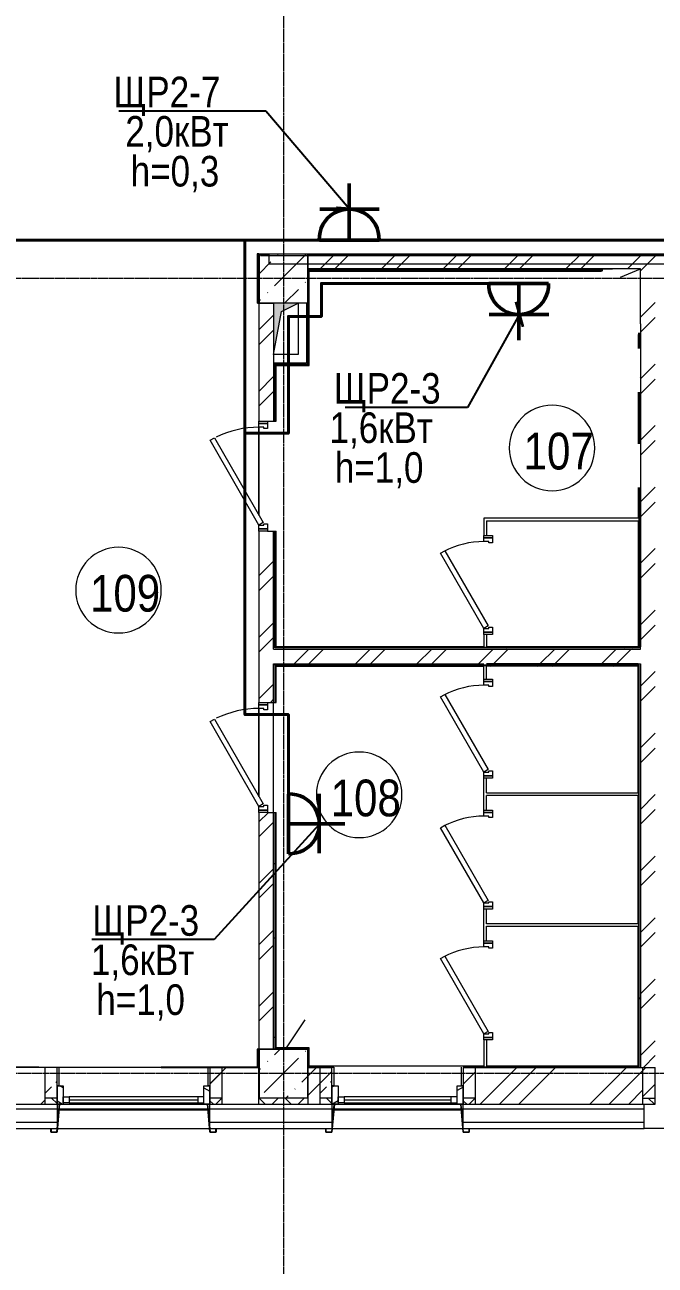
# Model space of a CAD drawing. Header units: metres. Extents: x -187 to 138813, y -64870 to 49448.
# Drawn here: x 45948 to 51103, y -58352 to -48211 of the extents above; entities that cross this region are included whole.
import ezdxf

# ---------------------------------------------------------------- set-up
doc = ezdxf.new("R2010")
doc.units = ezdxf.units.M
doc.linetypes.add('ADSK_Линия сетки', pattern=[21, 12, -3, 3, -3])
for name, color, linetype, lineweight in [('A-AREA-IDEN', 7, 'Continuous', 9), ('A-DETL-GENF', 7, 'Continuous', 5), ('A-DETL-MBND', 7, 'Continuous', 5), ('A-DETL-THIN', 7, 'Continuous', 5), ('A-DOOR', 7, 'Continuous', 5), ('A-DOOR-FRAM', 7, 'Continuous', 13), ('A-FLOR', 7, 'Continuous', 5), ('A-GLAZ', 7, 'Continuous', 5), ('A-GLAZ-CWMG', 7, 'Continuous', 5), ('A-WALL', 7, 'Continuous', 5), ('A-WALL-PATT', 7, 'Continuous', 18), ('I-WALL', 7, 'Continuous', 5), ('S-COLS', 7, 'Continuous', 5), ('S-GRID', 7, 'Continuous', 9), ('Освещение', 1, 'Continuous', 50), ('Эл-свет раб.', 5, 'Continuous', 50), ('ЭЛ.сети', 5, 'Continuous', 100), ('ЭОМ', 7, 'Continuous', 40)]:
    doc.layers.add(name, color=color, linetype=linetype, lineweight=lineweight)
doc.styles.add('GOST Common_I_1', font='ARIALN.TTF', dxfattribs={"height": 300})
doc.styles.add('STYLE1', font='ARIALN.TTF', dxfattribs={"height": 250})
doc.styles.add('ГОСТ 2.304', font='ARIALN.TTF', dxfattribs={"width": 0.85})
doc.dimstyles.new('СПДС', dxfattribs={"dimscale": 100, "dimtxt": 2.5, "dimasz": 2.5, "dimexe": 1.25, "dimexo": 0.625, "dimtad": 1, "dimdec": 0, "dimrnd": 0.001, "dimtxsty": 'ГОСТ 2.304', "dimblk": 'OBLIQUE', "dimcen": 2.5, "dimdle": 2, "dimadec": 0, "dimazin": 2, "dimtfac": 0.75, "dimtdec": 0, "dimtmove": 1, "dimatfit": 3, "dimfxl": 1, "dimtolj": 1, "dimarcsym": 1})
pattern_1 = [(45, (0, 0), (84.19025, 308.69666), [396.875, -79.375, 3.353, -76.022])]
pattern_2 = [(45, (0, 0), (-251.4472, 251.4472), []), (45, (0, 381), (-251.4472, 251.4472), [])]
pattern_3 = [(45, (0, 0), (-449.013, 449.013), []), (45, (158.75, 0), (0, 898.0256), []), (45, (-158.75, 0), (0, 898.0256), [])]
pattern_4 = [(0, (0, 0), (812.8, 203.2), [33.528, -576.072, 33.528, -576.072, -3251.2]), (0, (0, 0), (812.8, 203.2), [-1219.2, 33.528, -1185.672, 33.528, -576.072, -1422.4]), (0, (0, 0), (812.8, 203.2), [-3048, 33.528, -372.872, 33.528, -982.472]), (120, (304.8, 101.6), (-582.37636, 602.30545), [33.528, -576.072, 33.528, -576.072, -3251.2]), (120, (304.8, 101.6), (-582.37636, 602.30545), [-1219.2, 33.528, -1185.672, 33.528, -576.072, -1422.4]), (120, (304.8, 101.6), (-582.37636, 602.30545), [-3048, 33.528, -372.872, 33.528, -982.472]), (240, (406.4, 508), (-230.42364, -805.50545), [33.528, -576.072, 33.528, -576.072, -3251.2]), (240, (406.4, 508), (-230.42364, -805.50545), [-1219.2, 33.528, -1185.672, 33.528, -576.072, -1422.4]), (240, (406.4, 508), (-230.42364, -805.50545), [-3048, 33.528, -372.872, 33.528, -982.472])]
pattern_5 = [(50, (0, 0), (728.7365, -63.756), [76.2, -838.2]), (355, (0, 0), (-140.9716, 764.2276), [60.96, -670.56]), (100.451, (60.7, -5.3), (587.77, 700.467), [64.76, -712.36]), (46.184, (0, 203.2), (1084.316, -168.171), [114.3, -1257.3]), (96.636, (90.4, 189.2), (949.61, 989.71), [97.14, -1068.54]), (351.184, (0, 203.2), (949.62, 989.701), [91.44, -1005.84]), (21, (101.6, 152.4), (606.458, -409.0606), [76.2, -838.2]), (326, (101.6, 152.4), (247.208, 736.753), [60.96, -670.56]), (71.451, (152.14, 118.3), (853.668, 327.6855), [64.76, -712.36]), (37.5, (0, 0), (12.3547, 338.2201), [33.528, -628.904, 33.528, -647.192, -673.1]), (37.5, (0, 0), (12.3547, 338.2201), [-1343.152, 33.528, -639.572]), (7.5, (0, 0), (267.2789, 400.7221), [33.528, -354.584, 33.528, -613.664, -256.54]), (7.5, (0, 0), (267.2789, 400.7221), [-1035.304, 33.528, -223.012]), (327.5, (-226.57, 0), (542.3633, -22.9153), [33.528, -220.472, 33.528, -758.952, -1051.56]), (327.5, (-226.57, 0), (542.3633, -22.9153), [-1046.48, 33.528, -1018.032]), (317.5, (-328.17, 0), (592.517, 101.707), [33.528, -296.672, 33.528, -492.76, -746.76]), (317.5, (-328.17, 0), (592.517, 101.707), [-856.488, 33.528, -713.232])]
pattern_6 = [(45, (0, 0), (-106.06602, 106.06602), []), (135, (0, 0), (-106.06602, -106.06602), [])]
pattern_7 = [(45, (-1821.33, -15997.8), (38.89087, 251.0229), [300, -50, 10, -50])]
pattern_8 = [(45, (-1821.33, -15997.8), (-106.066, 106.066), []), (135, (-1821.33, -15997.8), (-106.066, -106.066), [])]

# ---------------------------------------------------------------- blocks, each defined once
blk = doc.blocks.new('КДП АПК - КР_rvt-1-1 этаж')
at = {"layer": 'S-COLS', "lineweight": 15}
h = blk.add_hatch(dxfattribs=at)
h.set_pattern_fill('FP_125', color=256, style=0, pattern_type=2)
h.set_pattern_definition(pattern_1)
h.paths.add_polyline_path([(47863, -49846), (48263, -49846), (48263, -49446), (47863, -49446), (47863, -49672)], flags=0)
h = blk.add_hatch(dxfattribs=at)
h.set_pattern_fill('FP_125', color=256, style=0, pattern_type=2)
h.set_pattern_definition(pattern_1)
h.paths.add_polyline_path([(48263, -56346), (48263, -55946), (47863, -55946), (47863, -56346), (48217, -56346)], flags=0)
for p, q in [((48263, -49446), (47863, -49446)), ((47863, -49446), (47863, -49846)), ((48263, -49846), (48263, -49446)), ((47863, -49846), (48263, -49846)), ((48263, -55946), (47863, -55946)), ((47863, -55946), (47863, -56346)), ((48263, -56346), (48263, -55946)), ((47863, -56346), (48263, -56346))]:
    blk.add_line(p, q, dxfattribs=at)
blk = doc.blocks.new('AC_Дверь_Однопольная_ДеревяннаяВнутренняя_ГОСТ6629-88 - ДГ 21-8Л-1372366-1 этаж')
at = {"layer": 'A-DOOR', "lineweight": 13}
for p, q in [((-355, 10), (260, 365)), ((280, 330), (-335, -25)), ((260, 365), (280, 330)), ((-335, -25), (-355, 10))]:
    blk.add_line(p, q, dxfattribs=at)
at = {"layer": 'A-DOOR', "lineweight": 18}
for p, q in [((-405, 10), (-385, 10)), ((-405, -60), (-405, 10)), ((-385, 10), (-385, -60)), ((385, 10), (405, 10)), ((385, -60), (385, 10)), ((405, 10), (405, -60)), ((-385, -60), (-405, -60)), ((405, -60), (385, -60))]:
    blk.add_line(p, q, dxfattribs=at)
at = {"layer": 'A-DOOR'}
blk.add_arc((-355, 10), 710, 0, 27.5284, dxfattribs=at)
at = {"layer": 'A-DOOR-FRAM'}
for p, q in [((-385, 10), (-355, 10)), ((-385, -60), (-385, 10)), ((-355, 10), (-355, -30)), ((355, 10), (385, 10)), ((355, -30), (355, 10)), ((385, 10), (385, -60)), ((-345, -60), (-385, -60)), ((-355, -30), (-345, -30)), ((-345, -30), (-345, -60)), ((345, -30), (355, -30)), ((345, -60), (345, -30)), ((385, -60), (345, -60))]:
    blk.add_line(p, q, dxfattribs=at)
blk = doc.blocks.new('AC_Дверь_Однопольная_ДеревяннаяВнутренняя_ГОСТ6629-88 - ДГ 21-9-1468245-1 этаж')
at = {"layer": 'A-DOOR', "lineweight": 13}
for p, q in [((-400, 60), (293, 460)), ((313, 425), (-380, 25)), ((293, 460), (313, 425)), ((-380, 25), (-400, 60))]:
    blk.add_line(p, q, dxfattribs=at)
at = {"layer": 'A-DOOR', "lineweight": 18}
for p, q in [((-450, 60), (-430, 60)), ((-450, -10), (-450, 60)), ((-430, 60), (-430, -10)), ((430, 60), (450, 60)), ((430, -10), (430, 60)), ((450, 60), (450, -10)), ((-430, -10), (-450, -10)), ((450, -10), (430, -10))]:
    blk.add_line(p, q, dxfattribs=at)
at = {"layer": 'A-DOOR'}
blk.add_arc((-400, 60), 800, 0, 25.9051, dxfattribs=at)
at = {"layer": 'A-DOOR-FRAM'}
for p, q in [((-430, 60), (-400, 60)), ((-430, -10), (-430, 60)), ((-400, 60), (-400, 20)), ((-400, 20), (-390, 20)), ((-390, 20), (-390, -10)), ((390, 20), (400, 20)), ((390, -10), (390, 20)), ((400, 60), (430, 60)), ((400, 20), (400, 60)), ((430, 60), (430, -10)), ((-390, -10), (-430, -10)), ((430, -10), (390, -10))]:
    blk.add_line(p, q, dxfattribs=at)
blk = doc.blocks.new('M_Тент витража777 - M_Тент витража одинарное справо-2657983-1 этаж')
at = {"layer": 'A-GLAZ', "lineweight": 13}
for p, q in [((-525, 20), (-575, 20)), ((-575, 20), (-575, -30)), ((-575, -30), (-575, 20)), ((-525, -30), (-525, 20)), ((525, -30), (525, 20)), ((525, 20), (575, 20)), ((575, 20), (575, -30)), ((575, 20), (575, -30)), ((-575, -30), (-525, -30)), ((-525, -4.6), (525, -4.6)), ((575, -30), (525, -30))]:
    blk.add_line(p, q, dxfattribs=at)
at = {"layer": 'A-GLAZ'}
for p, q in [((-525, 20), (525, 20)), ((525, -30), (-525, -30))]:
    blk.add_line(p, q, dxfattribs=at)
blk = doc.blocks.new('Прямоугольный импост - 50 x 150мм-V77-1 этаж')
at = {"layer": 'A-GLAZ-CWMG'}
h = blk.add_hatch(dxfattribs=at)
h.set_pattern_fill('FP_138', color=256, style=0, pattern_type=2)
h.set_pattern_definition([(330, (-49282.65, -40565.64), (60, 103.92305), [])])
h.paths.add_polyline_path([(-50, 120), (0, 120), (0, -30), (-50, -30)], flags=0)
at = {"layer": 'A-GLAZ-CWMG', "lineweight": 18}
for p, q in [((-50, -30), (-50, 120)), ((-50, 120), (0, 120)), ((0, 120), (0, -30)), ((0, -30), (-50, -30))]:
    blk.add_line(p, q, dxfattribs=at)
blk = doc.blocks.new('Прямоугольный импост - 50 x 150мм-V78-1 этаж')
at = {"layer": 'A-GLAZ-CWMG'}
h = blk.add_hatch(dxfattribs=at)
h.set_pattern_fill('FP_139', color=256, style=0, pattern_type=2)
h.set_pattern_definition([(210, (48032.65, -40565.64), (60, -103.92305), [])])
h.paths.add_polyline_path([(0, 120), (-50, 120), (-50, -30), (0, -30)], flags=0)
at = {"layer": 'A-GLAZ-CWMG', "lineweight": 18}
for p, q in [((0, 120), (-50, 120)), ((-50, 120), (-50, -30)), ((0, -30), (0, 120)), ((-50, -30), (0, -30))]:
    blk.add_line(p, q, dxfattribs=at)
blk = doc.blocks.new('Розетка штепсельная с заземляющим контактом скрытой установки IP20')
at = {"layer": 'Эл-свет раб.', "ltscale": 0.3}
for p, q in [((191575, -246568), (191575, -246106)), ((191816, -246316), (191329, -246316)), ((191819, -246568), (191331, -246568))]:
    blk.add_line(p, q, dxfattribs=at)
at = {"layer": 'Эл-свет раб.', "ltscale": 0.3, "extrusion": (0, 0, -1)}
blk.add_ellipse((191575, -246560), major_axis=(-173, 173), ratio=1, start_param=5.464002, end_param=8.673165, dxfattribs=at)
blk = doc.blocks.new('_Oblique')
at = {"color": 0, "linetype": 'ByBlock', "lineweight": -2}
blk.add_line((-0.5, -0.5), (0.5, 0.5), dxfattribs=at)
blk = doc.blocks.new('ПСС_Марка_помещения - Имя_2_5мм-224473-1 этаж')
at = {"layer": 'A-AREA-IDEN'}
for start, end in [(360, 180), (180, 360)]:
    blk.add_arc((-0.07, 0.04), 3.5, start, end, dxfattribs=at)

msp = doc.modelspace()

# ---------------------------------------------------------------- hatches: boundary and pattern name
at = {"layer": 'A-DETL-GENF'}
msp.add_hatch(color=256, dxfattribs=at).paths.add_polyline_path([(47982.6532, -50905.6443), (48048.0143, -50554.0425), (48182.6532, -50485.6443), (47982.6532, -50485.6443)], flags=0)
at = {"layer": 'A-GLAZ-CWMG'}
h = msp.add_hatch(dxfattribs=at)
h.set_pattern_fill('FP_139', color=256, style=0, pattern_type=2)
h.set_pattern_definition([(210, (50280.44, -38940.04), (60, -103.92305), [])])
h.paths.add_polyline_path([(48459.1107, -56885.621), (48509.1107, -56885.621), (48509.1107, -57035.621), (48459.1107, -57035.621)], flags=0)
at = {"layer": 'A-GLAZ-CWMG', "extrusion": (0, 0, -1)}
h = msp.add_hatch(dxfattribs=at)
h.set_pattern_fill('FP_138', color=256, style=0, pattern_type=2)
h.set_pattern_definition([(330, (-51353.99, -38940.04), (60, 103.92305), [])])
h.paths.add_polyline_path([(-49482.6532, -56885.621), (-49532.6532, -56885.621), (-49532.6532, -57035.621), (-49482.6532, -57035.621)], flags=0)
at = {"layer": 'A-WALL-PATT', "lineweight": 5}
h = msp.add_hatch(dxfattribs=at)
h.set_pattern_fill('FP_81', color=256, style=0, pattern_type=2)
h.set_pattern_definition([(0, (-4e-05, -600), (812.8, 203.2), [33.528, -576.072, 33.528, -576.072, -3251.2]), (0, (-4e-05, -600), (812.8, 203.2), [-1219.2, 33.528, -1185.672, 33.528, -576.072, -1422.4]), (0, (-4e-05, -600), (812.8, 203.2), [-3048, 33.528, -372.872, 33.528, -982.472]), (120, (304.8, -498.4), (-582.37636, 602.30545), [33.528, -576.072, 33.528, -576.072, -3251.2]), (120, (304.8, -498.4), (-582.37636, 602.30545), [-1219.2, 33.528, -1185.672, 33.528, -576.072, -1422.4]), (120, (304.8, -498.4), (-582.37636, 602.30545), [-3048, 33.528, -372.872, 33.528, -982.472]), (240, (406.4, -92), (-230.42364, -805.50545), [33.528, -576.072, 33.528, -576.072, -3251.2]), (240, (406.4, -92), (-230.42364, -805.50545), [-1219.2, 33.528, -1185.672, 33.528, -576.072, -1422.4]), (240, (406.4, -92), (-230.42364, -805.50545), [-3048, 33.528, -372.872, 33.528, -982.472])])
h.paths.add_polyline_path([(47942.6532, -50098.1443), (51752.6532, -50098.1443), (51752.6532, -50085.6443), (47875.1532, -50085.6443), (47875.1532, -50098.1443)], flags=0)
h.paths.add_polyline_path([(54182.6531, -50098.1443), (54250.1531, -50098.1443), (54250.1531, -50085.6443), (52652.6532, -50085.6443), (52652.6532, -50098.1443), (54034.2902, -50098.1443)], flags=0)
h = msp.add_hatch(dxfattribs=at)
h.set_pattern_fill('FP_1', color=256, style=0, pattern_type=2)
h.set_pattern_definition(pattern_2)
h.paths.add_polyline_path([(52976.5336, -50205.6443), (53862.6532, -50205.6443), (53862.6532, -50085.6443), (53210.7702, -50085.6446), (53210.7702, -50205.6446)])
h.paths.add_polyline_path([(48262.6532, -50205.6443), (52298.2701, -50205.6446), (52298.2701, -50085.6446), (48262.6532, -50085.6443)])
h = msp.add_hatch(dxfattribs=at)
h.set_pattern_fill('FP_81', color=256, style=0, pattern_type=2)
h.set_pattern_definition(pattern_4)
h.paths.add_polyline_path([(48262.6532, -50215.6443), (50672.6532, -50215.6443), (50672.6532, -50205.6443), (48262.6532, -50205.6443)], flags=0)
h = msp.add_hatch(dxfattribs=at)
h.set_pattern_fill('FP_82', color=256, style=0, pattern_type=2)
h.set_pattern_definition(pattern_5)
h.paths.add_polyline_path([(50667.6532, -50220.6443), (50672.6532, -50220.6443), (50672.6532, -50215.6443), (48262.6532, -50215.6443), (48262.6532, -50220.6443), (49803.2636, -50220.6443)], flags=0)
h = msp.add_hatch(dxfattribs=at)
h.set_pattern_fill('FP_1', color=256, style=0, pattern_type=2)
h.set_pattern_definition(pattern_2)
h.paths.add_polyline_path([(50667.6532, -50225.6443), (50667.6532, -50220.6443), (48267.6532, -50220.6443), (48267.6532, -50225.6443), (50662.6532, -50225.6443)], flags=0)
h = msp.add_hatch(dxfattribs=at)
h.set_pattern_fill('FP_1', color=256, style=0, pattern_type=2)
h.set_pattern_definition(pattern_2)
h.paths.add_polyline_path([(48272.6532, -50990.6443), (48272.6532, -50225.6443), (48267.6532, -50225.6443), (48267.6532, -50990.6443)], flags=0)
h = msp.add_hatch(dxfattribs=at)
h.set_pattern_fill('FP_1', color=256, style=0, pattern_type=2)
h.set_pattern_definition(pattern_2)
h.paths.add_polyline_path([(50982.6532, -56735.6443), (51102.6532, -56735.6443), (51102.6532, -50205.6443), (50982.6532, -50205.6443), (50982.6532, -56063.8585)], flags=0)
h = msp.add_hatch(dxfattribs=at)
h.set_pattern_fill('FP_1', color=256, style=0, pattern_type=2)
h.set_pattern_definition(pattern_2)
h.paths.add_polyline_path([(47982.6532, -56585.6443), (47982.6532, -54650.6443), (47862.6532, -54650.6443), (47862.6532, -56585.6443)], flags=0)
h.paths.add_polyline_path([(47982.6532, -53750.6443), (47982.6532, -52350.6443), (47862.6532, -52350.6443), (47862.6532, -53750.6443), (47932.6532, -53750.6443)], flags=0)
h.paths.add_polyline_path([(47862.6532, -51450.6443), (47982.6532, -51450.6443), (47982.6532, -50485.6443), (47862.6532, -50485.6443), (47862.6532, -51092.686)], flags=0)
h = msp.add_hatch(dxfattribs=at)
h.set_pattern_fill('FP_1', color=256, style=0, pattern_type=2)
h.set_pattern_definition(pattern_2)
h.paths.add_polyline_path([(50967.6532, -53295.6443), (50967.6532, -52265.6443), (50962.6532, -52265.6443), (50962.6532, -53295.6443)], flags=0)
h.paths.add_polyline_path([(50967.6532, -52245.6443), (50966.8134, -51993.7015), (50962.6532, -51993.7015), (50962.6532, -52245.6443)], flags=0)
h.paths.add_polyline_path([(50967.6532, -51637.5871), (50967.6532, -51213.7015), (50962.6532, -51213.7015), (50962.6532, -51637.5871), (50965.6263, -51637.5871)], flags=0)
h.paths.add_polyline_path([(50963.0263, -50857.5871), (50967.6532, -50857.5871), (50967.6532, -50740.6443), (50962.6532, -50740.6443), (50962.6532, -50857.5871)], flags=0)
h = msp.add_hatch(dxfattribs=at)
h.set_pattern_fill('FP_82', color=256, style=0, pattern_type=2)
h.set_pattern_definition(pattern_5)
h.paths.add_polyline_path([(50972.6532, -53300.6443), (50972.6532, -51993.7015), (50967.6532, -51993.7015), (50967.6532, -53300.6443)], flags=0)
h.paths.add_polyline_path([(50969.6666, -51637.5871), (50972.6532, -51637.5871), (50972.6532, -51213.7015), (50967.6532, -51213.7015), (50967.6532, -51637.5871)], flags=0)
h.paths.add_polyline_path([(50972.6532, -50857.5871), (50972.6532, -50735.6443), (50967.6532, -50735.6443), (50967.6532, -50857.5871), (50972.2494, -50857.5871)], flags=0)
h = msp.add_hatch(dxfattribs=at)
h.set_pattern_fill('FP_81', color=256, style=0, pattern_type=2)
h.set_pattern_definition(pattern_4)
h.paths.add_polyline_path([(50982.6532, -53305.6443), (50982.6532, -50735.6443), (50972.6532, -50735.6443), (50973.1295, -50857.5871), (50981.0657, -50857.5871), (50981.0657, -51213.7015), (50972.6532, -51213.7015), (50972.6532, -51637.5871), (50981.0657, -51637.5871), (50981.0657, -51993.7015), (50972.6532, -51993.7015), (50972.6532, -53305.6443)], flags=0)
h = msp.add_hatch(dxfattribs=at)
h.set_pattern_fill('FP_81', color=256, style=0, pattern_type=2)
h.set_pattern_definition(pattern_4)
h.paths.add_polyline_path([(47992.6532, -53315.6443), (47992.6532, -52350.6443), (47982.6532, -52350.6443), (47982.6532, -53315.6443)], flags=0)
h.paths.add_polyline_path([(47982.6532, -51450.6443), (47992.6532, -51450.6443), (47992.6532, -50985.6443), (47982.6532, -50985.6443), (47982.6532, -51092.686)], flags=0)
h = msp.add_hatch(dxfattribs=at)
h.set_pattern_fill('FP_1', color=256, style=0, pattern_type=2)
h.set_pattern_definition(pattern_2)
h.paths.add_polyline_path([(48002.6532, -53300.6443), (48002.6532, -52350.6443), (47997.6532, -52350.6443), (47997.6532, -53300.6443)], flags=0)
h.paths.add_polyline_path([(48002.6532, -51450.6443), (48002.6532, -50990.6443), (47997.6532, -50990.6443), (47997.6532, -51450.6443)], flags=0)
h = msp.add_hatch(dxfattribs=at)
h.set_pattern_fill('FP_1', color=256, style=0, pattern_type=2)
h.set_pattern_definition(pattern_2)
h.paths.add_polyline_path([(48272.6532, -50995.6443), (48272.6532, -50990.6443), (48002.6532, -50990.6443), (48002.6532, -50995.6443), (48216.6286, -50995.6443)], flags=0)
h = msp.add_hatch(dxfattribs=at)
h.set_pattern_fill('FP_1', color=256, style=0, pattern_type=2)
h.set_pattern_definition(pattern_2)
h.paths.add_polyline_path([(49722.6532, -53435.6443), (50982.6532, -53435.6443), (50982.6532, -53315.6443), (47982.6532, -53315.6443), (47982.6532, -53435.6443), (49702.6532, -53435.6443)], flags=0)
h = msp.add_hatch(dxfattribs=at)
h.set_pattern_fill('FP_81', color=256, style=0, pattern_type=2)
h.set_pattern_definition(pattern_4)
h.paths.add_polyline_path([(49803.2636, -53315.6443), (50982.6532, -53315.6443), (50982.6532, -53305.6443), (47992.6532, -53305.6443), (47992.6532, -53315.6443), (48745.5069, -53315.6443)], flags=0)
h = msp.add_hatch(dxfattribs=at)
h.set_pattern_fill('FP_82', color=256, style=0, pattern_type=2)
h.set_pattern_definition(pattern_5)
h.paths.add_polyline_path([(50972.6532, -53305.6443), (50972.6532, -53300.6443), (47997.6532, -53300.6443), (47997.6532, -53305.6443), (50861.0203, -53305.6443)], flags=0)
h = msp.add_hatch(dxfattribs=at)
h.set_pattern_fill('FP_1', color=256, style=0, pattern_type=2)
h.set_pattern_definition(pattern_2)
h.paths.add_polyline_path([(50967.6532, -53300.6443), (50967.6532, -53295.6443), (49722.6532, -53295.6443), (49722.6532, -53300.6443), (50861.0203, -53300.6443)], flags=0)
h.paths.add_polyline_path([(48745.5069, -53300.6443), (49702.6532, -53300.6443), (49702.6532, -53295.6443), (48002.6532, -53295.6443), (48002.6532, -53300.6443), (48216.6286, -53300.6443)], flags=0)
h = msp.add_hatch(dxfattribs=at)
h.set_pattern_fill('FP_81', color=256, style=0, pattern_type=2)
h.set_pattern_definition(pattern_4)
h.paths.add_polyline_path([(50962.6532, -53445.6443), (50972.6532, -53445.6443), (50972.6532, -53435.6443), (47982.6532, -53435.6443), (47982.6532, -53445.6443), (50861.0203, -53445.6443)], flags=0)
h = msp.add_hatch(dxfattribs=at)
h.set_pattern_fill('FP_81', color=256, style=0, pattern_type=2)
h.set_pattern_definition(pattern_4)
h.paths.add_polyline_path([(50982.6532, -56735.6443), (50982.6532, -53435.6443), (50972.6532, -53435.6443), (50972.6532, -56735.6443)], flags=0)
h = msp.add_hatch(dxfattribs=at)
h.set_pattern_fill('FP_81', color=256, style=0, pattern_type=2)
h.set_pattern_definition(pattern_4)
h.paths.add_polyline_path([(47992.6532, -56585.6443), (47992.6532, -54650.6443), (47982.6532, -54650.6443), (47982.6532, -56585.6443)], flags=0)
h.paths.add_polyline_path([(47992.6532, -53750.6443), (47992.6532, -53445.6443), (47982.6532, -53445.6443), (47982.6532, -53750.6443)], flags=0)
h = msp.add_hatch(dxfattribs=at)
h.set_pattern_fill('FP_82', color=256, style=0, pattern_type=2)
h.set_pattern_definition(pattern_5)
h.paths.add_polyline_path([(49702.6532, -53450.6443), (50967.6532, -53450.6443), (50967.6532, -53445.6443), (47992.6532, -53445.6443), (47992.6532, -53450.6443), (48745.5069, -53450.6443)], flags=0)
h = msp.add_hatch(dxfattribs=at)
h.set_pattern_fill('FP_82', color=256, style=0, pattern_type=2)
h.set_pattern_definition(pattern_5)
h.paths.add_polyline_path([(47997.6532, -56585.6443), (47997.6532, -54650.6443), (47992.6532, -54650.6443), (47992.6532, -56585.6443)], flags=0)
h.paths.add_polyline_path([(47992.6532, -53750.6443), (47997.6532, -53750.6443), (47997.6532, -53450.6443), (47992.6532, -53450.6443), (47992.6532, -53578.2722)], flags=0)
h = msp.add_hatch(dxfattribs=at)
h.set_pattern_fill('FP_1', color=256, style=0, pattern_type=2)
h.set_pattern_definition(pattern_2)
h.paths.add_polyline_path([(47997.6532, -53455.6443), (49702.6532, -53455.6443), (49702.6532, -53450.6443), (47997.6532, -53450.6443)], flags=0)
h.paths.add_polyline_path([(50861.0203, -53455.6443), (50962.6532, -53455.6443), (50962.6532, -53450.6443), (49722.6532, -53450.6443), (49722.6532, -53455.6443), (50332.1419, -53455.6443)], flags=0)
h = msp.add_hatch(dxfattribs=at)
h.set_pattern_fill('FP_1', color=256, style=0, pattern_type=2)
h.set_pattern_definition(pattern_2)
h.paths.add_polyline_path([(48002.6532, -56580.6443), (48002.6532, -54650.6443), (47997.6532, -54650.6443), (47997.6532, -56580.6443)], flags=0)
h.paths.add_polyline_path([(48002.6532, -53750.6443), (48002.6532, -53455.6443), (47997.6532, -53455.6443), (47997.6532, -53750.6443)], flags=0)
h = msp.add_hatch(dxfattribs=at)
h.set_pattern_fill('FP_1', color=256, style=0, pattern_type=2)
h.set_pattern_definition(pattern_2)
h.paths.add_polyline_path([(50967.6532, -56730.6443), (50967.6532, -55580.6443), (50962.6532, -55580.6443), (50962.6532, -56730.6443)], flags=0)
h.paths.add_polyline_path([(50962.6532, -55560.6443), (50967.6532, -55560.6443), (50967.6532, -54510.6443), (50962.6532, -54510.6443), (50962.6532, -54643.5235)], flags=0)
h.paths.add_polyline_path([(50967.6532, -54490.6443), (50967.6532, -53450.6443), (50962.6532, -53450.6443), (50962.6532, -54490.6443)], flags=0)
h = msp.add_hatch(dxfattribs=at)
h.set_pattern_fill('FP_82', color=256, style=0, pattern_type=2)
h.set_pattern_definition(pattern_5)
h.paths.add_polyline_path([(50967.6532, -56735.6443), (50972.6532, -56735.6443), (50972.6532, -53445.6443), (50967.6532, -53445.6443), (50967.6532, -56730.6443)], flags=0)
h = msp.add_hatch(dxfattribs=at)
h.set_pattern_fill('FP_81', color=256, style=0, pattern_type=2)
h.set_pattern_definition(pattern_4)
h.paths.add_polyline_path([(47862.6532, -56735.6443), (47862.6532, -56585.6443), (47847.6532, -56585.6443), (47847.6532, -56735.6443)], flags=0)
h = msp.add_hatch(dxfattribs=at)
h.set_pattern_fill('FP_82', color=256, style=0, pattern_type=2)
h.set_pattern_definition(pattern_5)
h.paths.add_polyline_path([(48002.6532, -56585.6443), (48267.6532, -56585.6443), (48267.6532, -56580.6443), (47997.6532, -56580.6443), (47997.6532, -56585.6443)], flags=0)
h = msp.add_hatch(dxfattribs=at)
h.set_pattern_fill('FP_1', color=256, style=0, pattern_type=2)
h.set_pattern_definition(pattern_2)
h.paths.add_polyline_path([(48272.6532, -56580.6443), (48272.6532, -56575.6443), (48002.6532, -56575.6443), (48002.6532, -56580.6443), (48267.6532, -56580.6443)], flags=0)
h = msp.add_hatch(dxfattribs=at)
h.set_pattern_fill('FP_2', color=256, style=0, pattern_type=2)
h.set_pattern_definition(pattern_3)
h.paths.add_polyline_path([(45572.237, -57035.6443), (47461.3194, -57035.6443), (47461.3194, -56735.6443), (44561.4435, -56735.6443), (44561.4435, -57035.6443), (44514.4803, -57035.6443)])
h.paths.add_polyline_path([(47687.7503, -57035.6443), (47862.6532, -57035.6443), (47862.6532, -56735.6443), (46111.3193, -56735.6443), (46111.3194, -57035.6443)])
h = msp.add_hatch(dxfattribs=at)
h.set_pattern_fill('FP_127', color=256, style=0, pattern_type=2)
h.set_pattern_definition(pattern_7)
h.paths.add_polyline_path([(46176.3194, -56735.6677), (46211.3194, -56735.6677), (46211.3194, -56985.6677), (46111.3194, -56985.6677), (46111.3194, -56735.6677), (46173.3194, -56735.6677)], flags=0)
h = msp.add_hatch(dxfattribs=at)
h.set_pattern_fill('FP_127', color=256, style=0, pattern_type=2)
h.set_pattern_definition(pattern_7)
h.paths.add_polyline_path([(47561.3194, -56735.6677), (47561.3194, -56985.6677), (47461.3194, -56985.6677), (47461.3194, -56735.6677)], flags=0)
h = msp.add_hatch(dxfattribs=at)
h.set_pattern_fill('FP_82', color=256, style=0, pattern_type=2)
h.set_pattern_definition(pattern_5)
h.paths.add_polyline_path([(50967.6532, -56735.6443), (50967.6532, -56730.6443), (48262.6532, -56730.6443), (48262.6532, -56735.6443), (50962.6532, -56735.6443)], flags=0)
h = msp.add_hatch(dxfattribs=at)
h.set_pattern_fill('FP_2', color=256, style=0, pattern_type=2)
h.set_pattern_definition(pattern_3)
h.paths.add_polyline_path([(48459.1107, -57035.6443), (48459.1107, -56735.6443), (48262.6532, -56735.6443), (48262.6532, -57035.6443)])
h.paths.add_polyline_path([(49533.57, -56735.6443), (49533.57, -57035.6443), (50861.0203, -57035.6443), (51002.6532, -57035.6443), (51002.6532, -56735.6443)])
h = msp.add_hatch(dxfattribs=at)
h.set_pattern_fill('FP_1', color=256, style=0, pattern_type=2)
h.set_pattern_definition(pattern_2)
h.paths.add_polyline_path([(49722.6532, -56730.6443), (50962.6532, -56730.6443), (50962.6532, -56725.6443), (49722.6532, -56725.6443)], flags=0)
h.paths.add_polyline_path([(49533.57, -56725.6443), (49533.57, -56730.6443), (49702.6532, -56730.6443), (49702.6532, -56725.6443)])
h.paths.add_polyline_path([(48459.1107, -56730.6443), (48459.1107, -56725.6443), (48267.6532, -56725.6443), (48267.6532, -56730.6443)])
h = msp.add_hatch(dxfattribs=at)
h.set_pattern_fill('FP_127', color=256, style=0, pattern_type=2)
h.set_pattern_definition([(45, (0, 0), (38.89087, 251.0229), [300, -50, 10, -50])])
h.paths.add_polyline_path([(51102.6532, -56985.6443), (51102.6532, -56735.6443), (51002.6532, -56735.6443), (51002.6532, -56985.6443)], flags=0)
at = {"layer": 'A-WALL-PATT', "lineweight": 5, "true_color": 0x787878}
h = msp.add_hatch(dxfattribs=at)
h.set_pattern_fill('FP_114', color=8, style=0, pattern_type=2)
h.set_pattern_definition(pattern_8)
h.paths.add_polyline_path([(46111.3194, -56985.6677), (46211.3194, -56985.6677), (46211.3194, -57035.6677), (46111.3194, -57035.6677)], flags=0)
h = msp.add_hatch(dxfattribs=at)
h.set_pattern_fill('FP_114', color=8, style=0, pattern_type=2)
h.set_pattern_definition(pattern_8)
h.paths.add_polyline_path([(47561.3194, -56985.6677), (47561.3194, -57035.6677), (47461.3194, -57035.6677), (47461.3194, -56985.6677)], flags=0)
h = msp.add_hatch(dxfattribs=at)
h.set_pattern_fill('FP_114', color=8, style=0, pattern_type=2)
h.set_pattern_definition(pattern_6)
h.paths.add_polyline_path([(47862.6532, -57035.6443), (48262.6532, -57035.6443), (48262.6532, -56985.6443), (47862.6532, -56985.6443)], flags=0)
h = msp.add_hatch(dxfattribs=at)
h.set_pattern_fill('FP_114', color=8, style=0, pattern_type=2)
h.set_pattern_definition(pattern_6)
h.paths.add_polyline_path([(51102.6532, -57035.6443), (51102.6532, -56985.6443), (51002.6532, -56985.6443), (51002.6532, -57035.6443)], flags=0)
at = {"layer": 'A-WALL-PATT', "lineweight": 5}
h = msp.add_hatch(dxfattribs=at)
h.set_pattern_fill('FP_127', color=256, style=0, pattern_type=2)
h.set_pattern_definition(pattern_7)
h.paths.add_polyline_path([(46231.3194, -57035.6677), (46211.3194, -57265.6677), (46161.3194, -57265.6677), (46162.3194, -57264.6677), (46210.4025, -57264.6677), (46230.3156, -57035.6677)], flags=0)
h = msp.add_hatch(dxfattribs=at)
h.set_pattern_fill('FP_127', color=256, style=0, pattern_type=2)
h.set_pattern_definition(pattern_7)
h.paths.add_polyline_path([(47441.3194, -57035.6677), (47442.3231, -57035.6677), (47462.2362, -57264.6677), (47510.3194, -57264.6677), (47511.3194, -57265.6677), (47461.3194, -57265.6677), (47449.6212, -57131.1385)], flags=0)

# ---------------------------------------------------------------- linework, layer by layer
at = {"layer": 'A-DETL-MBND'}
for p, q in [((46062.6532, -56732.6443), (47062.6532, -56732.6443)), ((51012.6532, -57075.6443), (34982.4736, -57075.6443)), ((46211.3194, -57075.6677), (46226.8373, -57075.6677)), ((46225.9678, -57085.6677), (46211.3194, -57085.6677)), ((47445.8864, -57085.6677), (46226.7524, -57085.6677)), ((46227.6658, -57075.6677), (47444.973, -57075.6677)), ((47445.8014, -57075.6677), (47461.3194, -57075.6677)), ((47461.3194, -57085.6677), (47446.671, -57085.6677)), ((48459.1107, -57075.6443), (48474.6287, -57075.6443)), ((48473.7591, -57085.6443), (48459.1107, -57085.6443)), ((49517.2202, -57085.6443), (48474.5437, -57085.6443)), ((48475.4571, -57075.6443), (49516.3068, -57075.6443)), ((49517.1352, -57075.6443), (49532.6532, -57075.6443)), ((49532.6532, -57085.6443), (49518.0048, -57085.6443)), ((43214.0522, -57235.6677), (51012.6532, -57235.6443)), ((46211.3194, -57235.6677), (46213.0514, -57235.6677)), ((47459.5873, -57235.6677), (47461.3194, -57235.6677)), ((48459.1107, -57235.6443), (48460.8428, -57235.6443)), ((49530.9212, -57235.6443), (49532.6532, -57235.6443))]:
    msp.add_line(p, q, dxfattribs=at)
at = {"layer": 'A-DETL-THIN'}
for p, q in [((50982.6532, -50205.6443), (50752.6532, -50205.6443)), ((50818.0143, -50274.0425), (50982.6532, -50205.6443)), ((47982.6532, -50485.6443), (47982.6532, -50905.6443)), ((48182.6532, -50485.6443), (47982.6532, -50485.6443)), ((48048.0143, -50554.0425), (48182.6532, -50485.6443)), ((47982.6532, -50905.6443), (48048.0143, -50554.0425)), ((46218.2779, -57185.6443), (44455.4887, -57185.6443)), ((48459.1107, -57185.6443), (47455.3646, -57185.6443)), ((51012.6532, -57185.6443), (49533.57, -57185.6443))]:
    msp.add_line(p, q, dxfattribs=at)
at = {"layer": 'A-FLOR', "lineweight": 18}
for p, q in [((47862.6532, -52220.6443), (47862.6532, -51500.6443)), ((47862.6532, -51500.6443), (47862.6532, -52220.6443)), ((47862.6532, -54520.6443), (47862.6532, -53800.6443)), ((47862.6532, -53800.6443), (47862.6532, -54520.6443)), ((51012.6532, -57235.6443), (51012.6532, -57035.6443)), ((52732.6532, -57235.6443), (51012.6532, -57235.6443))]:
    msp.add_line(p, q, dxfattribs=at)
at = {"layer": 'A-FLOR', "lineweight": 13}
for p, q in [((47982.6532, -54650.6443), (47982.6532, -53750.6443)), ((48088.0655, -56575.6443), (48239.5958, -56345.6443))]:
    msp.add_line(p, q, dxfattribs=at)
at = {"layer": 'A-GLAZ', "lineweight": 13}
for p, q in [((48509.1107, -57025.6443), (48509.1107, -56975.6443)), ((48509.1107, -56975.6443), (48559.1107, -56975.6443)), ((48509.1107, -56975.6443), (48509.1107, -57025.6443)), ((48559.1107, -56975.6443), (48559.1107, -57025.6443)), ((49432.6532, -56975.6443), (49432.6532, -57025.6443)), ((49482.6532, -56975.6443), (49432.6532, -56975.6443)), ((49482.6532, -57025.6443), (49482.6532, -56975.6443)), ((49482.6532, -57025.6443), (49482.6532, -56975.6443)), ((48559.1107, -57025.6443), (48509.1107, -57025.6443)), ((48559.1107, -57001.0443), (49432.6532, -57001.0443)), ((49432.6532, -57025.6443), (49482.6532, -57025.6443))]:
    msp.add_line(p, q, dxfattribs=at)
at = {"layer": 'A-GLAZ'}
for p, q in [((49432.6532, -56975.6443), (48559.1107, -56975.6443)), ((48559.1107, -57025.6443), (49432.6532, -57025.6443))]:
    msp.add_line(p, q, dxfattribs=at)
at = {"layer": 'A-GLAZ-CWMG', "lineweight": 18}
for p, q in [((48459.1107, -57035.621), (48459.1107, -56885.621)), ((48459.1107, -56885.621), (48509.1107, -56885.621)), ((48509.1107, -56885.621), (48509.1107, -57035.621)), ((48509.1107, -57035.621), (48459.1107, -57035.621))]:
    msp.add_line(p, q, dxfattribs=at)
at = {"layer": 'A-GLAZ-CWMG', "lineweight": 18, "extrusion": (0, 0, -1)}
for p, q in [((49482.6532, -57035.621), (49482.6532, -56885.621)), ((49482.6532, -56885.621), (49532.6532, -56885.621)), ((49532.6532, -56885.621), (49532.6532, -57035.621)), ((49532.6532, -57035.621), (49482.6532, -57035.621))]:
    msp.add_line(p, q, dxfattribs=at)
at = {"layer": 'A-WALL', "lineweight": 18}
for p, q in [((47862.6532, -50082.6443), (47847.6532, -50082.6443)), ((47847.6532, -50082.6443), (47847.6532, -50485.6443)), ((47862.6532, -50485.6443), (47862.6532, -50085.6443)), ((47862.6532, -50085.6443), (47862.6532, -50085.6443)), ((47862.6532, -50085.6443), (47942.6532, -50085.6443)), ((47875.1532, -50085.6443), (47862.6532, -50085.6443)), ((47942.6532, -50085.6443), (47942.6532, -50165.6443)), ((48262.6532, -50085.6443), (48262.6532, -50205.6443)), ((48262.6532, -50085.6443), (52298.2702, -50085.6443)), ((47942.6532, -50165.6443), (51672.6531, -50165.6443)), ((48262.6532, -50985.6443), (48262.6532, -50205.6443)), ((48272.6532, -50225.6443), (50662.6532, -50225.6443)), ((48272.6532, -50995.6443), (48272.6532, -50225.6443)), ((50672.6532, -50225.6443), (50672.6532, -50205.6443)), ((50982.6532, -50655.6443), (50982.6532, -50205.6443)), ((47862.6532, -50485.6443), (47982.6532, -50485.6443)), ((48262.6532, -50485.6443), (48182.6532, -50485.6443)), ((48182.6532, -50485.6443), (48182.6532, -50905.6443)), ((50982.6532, -50735.6443), (50962.6532, -50735.6443)), ((50962.6532, -50745.6443), (50962.6532, -50857.5871)), ((48182.6532, -50905.6443), (47982.6532, -50905.6443)), ((48262.6532, -50985.6443), (47982.6532, -50985.6443)), ((48002.6532, -51450.6443), (48002.6532, -50995.6443)), ((48002.6532, -50995.6443), (48272.6532, -50995.6443)), ((50962.6532, -51213.7015), (50962.6532, -51637.5871)), ((47932.6532, -51450.6443), (48002.6532, -51450.6443)), ((50962.6532, -51993.7015), (50962.6532, -52245.6443)), ((50962.6532, -52265.6443), (50962.6532, -53295.6443)), ((47932.6532, -52350.6443), (48002.6532, -52350.6443)), ((48002.6532, -53295.6443), (48002.6532, -52350.6443)), ((49702.6532, -53295.6443), (48002.6532, -53295.6443)), ((50962.6532, -53295.6443), (49722.6532, -53295.6443)), ((50982.6532, -53315.6443), (50982.6532, -53295.6443)), ((50962.6532, -53435.6443), (50982.6532, -53435.6443)), ((48002.6532, -53455.6443), (49702.6532, -53455.6443)), ((48002.6532, -53750.6443), (48002.6532, -53455.6443)), ((50962.6532, -53455.6443), (49722.6532, -53455.6443)), ((50962.6532, -54490.6443), (50962.6532, -53455.6443)), ((47932.6532, -53750.6443), (48002.6532, -53750.6443)), ((50962.6532, -55560.6443), (50962.6532, -54510.6443)), ((47932.6532, -54650.6443), (48002.6532, -54650.6443)), ((48002.6532, -56575.6443), (48002.6532, -54650.6443)), ((50962.6532, -56725.6443), (50962.6532, -55580.6443)), ((47862.6532, -56585.6443), (47847.6532, -56585.6443)), ((47847.6532, -56585.6443), (47847.6532, -56732.6443)), ((47862.6532, -56985.6443), (47862.6532, -56585.6443)), ((47862.6532, -56585.6443), (48262.6532, -56585.6443)), ((48272.6532, -56575.6443), (48002.6532, -56575.6443)), ((48262.6532, -56585.6443), (48262.6532, -56735.6443)), ((48272.6532, -56725.6443), (48272.6532, -56575.6443)), ((46062.6532, -56732.6443), (45865.6532, -56732.6443)), ((46176.3194, -56732.6677), (46226.3194, -56732.6677)), ((46226.3194, -56732.6677), (46226.3194, -56885.6677)), ((47847.6532, -56732.6443), (47062.6532, -56732.6443)), ((47446.3194, -56885.6677), (47446.3194, -56732.6677)), ((48262.6532, -56735.6443), (48262.6532, -56985.6443)), ((49702.6532, -56725.6443), (48272.6532, -56725.6443)), ((48424.1107, -56732.6443), (48474.1107, -56732.6443)), ((48474.1107, -56732.6443), (48474.1107, -56885.6443)), ((49517.6532, -56885.6443), (49517.6532, -56732.6443)), ((50962.6532, -56725.6443), (49722.6532, -56725.6443)), ((46226.3194, -56885.6677), (46211.3194, -56885.6677)), ((46211.3194, -56885.6677), (46211.3194, -56985.6677)), ((47461.3194, -56885.6677), (47446.3194, -56885.6677)), ((47461.3194, -56985.6677), (47461.3194, -56885.6677)), ((48474.1107, -56885.6443), (48459.1107, -56885.6443)), ((48459.1107, -56885.6443), (48459.1107, -56985.6443)), ((49532.6532, -56885.6443), (49517.6532, -56885.6443)), ((49532.6532, -56985.6443), (49532.6532, -56885.6443)), ((51102.6532, -56985.6443), (51102.6532, -56947.0089)), ((42262.6532, -57035.6443), (45962.6532, -57035.6443)), ((45962.6532, -57035.6443), (47862.6532, -57035.6443)), ((46210.4025, -57264.6677), (46230.3156, -57035.6677)), ((46231.3194, -57035.6677), (46211.3194, -57265.6677)), ((46230.3156, -57035.6677), (46231.3194, -57035.6677)), ((47461.3194, -57265.6677), (47441.3194, -57035.6677)), ((47441.3194, -57035.6677), (47442.3231, -57035.6677)), ((47442.3231, -57035.6677), (47462.2362, -57264.6677)), ((48262.6532, -57035.6443), (51002.6532, -57035.6443)), ((48458.1939, -57264.6443), (48478.1069, -57035.6443)), ((48479.1107, -57035.6443), (48459.1107, -57265.6443)), ((48478.1069, -57035.6443), (48479.1107, -57035.6443)), ((49532.6532, -57265.6443), (49512.6532, -57035.6443)), ((49512.6532, -57035.6443), (49513.657, -57035.6443)), ((49513.657, -57035.6443), (49533.57, -57264.6443)), ((46161.3194, -57265.6677), (46161.3194, -57235.6677)), ((46211.3194, -57265.6677), (46161.3194, -57265.6677)), ((46162.3194, -57235.6677), (46162.3194, -57264.6677)), ((46162.3194, -57264.6677), (46210.4025, -57264.6677)), ((47511.3194, -57265.6677), (47461.3194, -57265.6677)), ((47462.2362, -57264.6677), (47510.3194, -57264.6677)), ((47510.3194, -57264.6677), (47510.3194, -57235.6677)), ((47511.3194, -57235.6677), (47511.3194, -57265.6677)), ((48409.1107, -57265.6443), (48409.1107, -57235.6443)), ((48459.1107, -57265.6443), (48409.1107, -57265.6443)), ((48410.1107, -57235.6443), (48410.1107, -57264.6443)), ((48410.1107, -57264.6443), (48458.1939, -57264.6443)), ((49582.6532, -57265.6443), (49532.6532, -57265.6443)), ((49533.57, -57264.6443), (49581.6532, -57264.6443)), ((49581.6532, -57264.6443), (49581.6532, -57235.6443)), ((49582.6532, -57235.6443), (49582.6532, -57265.6443))]:
    msp.add_line(p, q, dxfattribs=at)
at = {"layer": 'A-WALL'}
for p, q in [((47875.1532, -50085.6443), (47875.1532, -50098.1443)), ((52298.2702, -50085.6443), (47875.1532, -50085.6443)), ((47875.1532, -50098.1443), (52298.2702, -50098.1443)), ((48262.6532, -50205.6443), (50752.6532, -50205.6443)), ((50752.6532, -50205.6443), (48262.6532, -50205.6443)), ((48262.6532, -50215.6443), (50672.6532, -50215.6443)), ((48267.6532, -50220.6443), (50667.6532, -50220.6443)), ((48267.6532, -50220.6443), (48267.6532, -50990.6443)), ((47850.6532, -50485.6443), (47862.6532, -50485.6443)), ((47862.6532, -50485.6443), (47862.6532, -51450.6443)), ((48250.1532, -50485.6443), (48250.1532, -50973.1443)), ((50982.6532, -50655.6443), (50982.6532, -53295.6443)), ((50967.6532, -50740.6443), (50967.6532, -50857.5871)), ((50972.6532, -50735.6443), (50972.6532, -50857.5871)), ((47982.6532, -50905.6443), (47982.6532, -51450.6443)), ((47982.6532, -50973.1443), (48250.1532, -50973.1443)), ((47992.6532, -51450.6443), (47992.6532, -50985.6443)), ((47997.6532, -51450.6443), (47997.6532, -50990.6443)), ((48267.6532, -50990.6443), (47997.6532, -50990.6443)), ((50967.6532, -51213.7015), (50967.6532, -51637.5871)), ((50972.6532, -51213.7015), (50972.6532, -51637.5871)), ((50967.6532, -51993.7015), (50967.6532, -53300.6443)), ((50972.6532, -51993.7015), (50972.6532, -53305.6443)), ((49702.6532, -52245.6443), (49702.6532, -52385.6443)), ((50962.6532, -52245.6443), (49702.6532, -52245.6443)), ((49722.6532, -52265.6443), (49722.6532, -52385.6443)), ((49722.6532, -52265.6443), (50962.6532, -52265.6443)), ((47862.6532, -52350.6443), (47862.6532, -53750.6443)), ((47982.6532, -53315.6443), (47982.6532, -52350.6443)), ((47992.6532, -53305.6443), (47992.6532, -52350.6443)), ((47997.6532, -53300.6443), (47997.6532, -52350.6443)), ((49702.6532, -53195.6443), (49702.6532, -53295.6443)), ((49722.6532, -53195.6443), (49722.6532, -53295.6443)), ((47982.6532, -53315.6443), (50982.6532, -53315.6443)), ((50972.6532, -53305.6443), (47992.6532, -53305.6443)), ((50967.6532, -53300.6443), (47997.6532, -53300.6443)), ((47982.6532, -53750.6443), (47982.6532, -53435.6443)), ((47982.6532, -53435.6443), (49702.6532, -53435.6443)), ((50962.6532, -53435.6443), (49722.6532, -53435.6443)), ((50982.6532, -53435.6443), (50982.6532, -56735.6443)), ((50972.6532, -53445.6443), (47992.6532, -53445.6443)), ((47992.6532, -53445.6443), (47992.6532, -53750.6443)), ((50967.6532, -53450.6443), (47997.6532, -53450.6443)), ((47997.6532, -53450.6443), (47997.6532, -53750.6443)), ((49702.6532, -53560.6443), (49702.6532, -53450.6443)), ((49722.6532, -53560.6443), (49722.6532, -53450.6443)), ((50967.6532, -56730.6443), (50967.6532, -53450.6443)), ((50972.6532, -56735.6443), (50972.6532, -53445.6443)), ((49702.6532, -54630.6443), (49702.6532, -54370.6443)), ((49722.6532, -54490.6443), (49722.6532, -54370.6443)), ((49722.6532, -54490.6443), (50962.6532, -54490.6443)), ((49722.6532, -54630.6443), (49722.6532, -54510.6443)), ((50962.6532, -54510.6443), (49722.6532, -54510.6443)), ((47862.6532, -54650.6443), (47862.6532, -56585.6443)), ((47982.6532, -56585.6443), (47982.6532, -54650.6443)), ((47992.6532, -54650.6443), (47992.6532, -56585.6443)), ((47997.6532, -54650.6443), (47997.6532, -56580.6443)), ((49702.6532, -55700.6443), (49702.6532, -55440.6443)), ((49722.6532, -55560.6443), (49722.6532, -55440.6443)), ((50962.6532, -55560.6443), (49722.6532, -55560.6443)), ((49722.6532, -55700.6443), (49722.6532, -55580.6443)), ((49722.6532, -55580.6443), (50962.6532, -55580.6443)), ((47997.6532, -56580.6443), (48267.6532, -56580.6443)), ((48267.6532, -56580.6443), (48267.6532, -56730.6443)), ((49702.6532, -56510.6443), (49702.6532, -56725.6443)), ((49722.6532, -56510.6443), (49722.6532, -56725.6443)), ((46062.6532, -56735.6443), (42262.6532, -56735.6443)), ((46111.3194, -56735.6677), (46111.3194, -57035.6677)), ((46211.3194, -56885.6677), (46211.3194, -56735.6677)), ((47062.6532, -56735.6443), (47862.6532, -56735.6443)), ((47461.3194, -56735.6677), (47461.3194, -56885.6677)), ((47561.3194, -57035.6677), (47561.3194, -56735.6677)), ((47847.6532, -56732.6443), (47847.6532, -56735.6443)), ((48262.6532, -56735.6443), (48459.1107, -56735.6443)), ((48267.6532, -56730.6443), (48459.1107, -56730.6443)), ((48359.1107, -56735.6443), (48359.1107, -57035.6443)), ((48459.1107, -56885.6443), (48459.1107, -56735.6443)), ((49532.6532, -56735.6443), (49532.6532, -56885.6443)), ((49533.57, -56730.6443), (50967.6532, -56730.6443)), ((49533.57, -56735.6443), (51102.6532, -56735.6443)), ((49632.6532, -57035.6443), (49632.6532, -56735.6443)), ((51002.6532, -57035.6443), (51002.6532, -56735.6443)), ((51102.6532, -56947.0089), (51102.6532, -56735.6443)), ((46211.3194, -56985.6677), (46111.3194, -56985.6677)), ((47561.3194, -56985.6677), (47461.3194, -56985.6677)), ((47862.6532, -57035.6443), (47862.6532, -56985.6443)), ((48262.6532, -56985.6443), (48262.6532, -57035.6443)), ((48459.1107, -56985.6443), (48359.1107, -56985.6443)), ((49632.6532, -56985.6443), (49532.6532, -56985.6443)), ((51002.6532, -56985.6443), (51102.6532, -56985.6443))]:
    msp.add_line(p, q, dxfattribs=at)
at = {"layer": 'A-WALL-PATT', "linetype": 'Continuous', "lineweight": 5}
for p, q in [((48359.1107, -56736.3111), (48359.7775, -56735.6443)), ((49532.6532, -56871.2353), (49632.6532, -56771.2353)), ((48359.1107, -56948.4431), (48414.2592, -56893.2946)), ((48449.6146, -56857.9393), (48456.6856, -56850.8682)), ((49630.3762, -56985.6443), (49632.6532, -56983.3674)), ((48477.5417, -57042.1441), (48478.6411, -57041.0448)), ((49518.071, -57097.9495), (49518.9945, -57097.026)), ((49562.5083, -57265.6443), (49563.5083, -57264.6443))]:
    msp.add_line(p, q, dxfattribs=at)
at = {"layer": 'A-WALL-PATT', "color": 8, "linetype": 'Continuous', "lineweight": 5, "true_color": 0x787878}
for p, q in [((48459.1107, -57030.07), (48414.6851, -56985.6443)), ((49580.3762, -57035.6443), (49630.3762, -56985.6443)), ((49561.0197, -57035.6443), (49532.6532, -57007.2778))]:
    msp.add_line(p, q, dxfattribs=at)
at = {"layer": 'I-WALL', "lineweight": 18}
for p, q in [((46211.3194, -56985.6677), (46211.3194, -57235.6677)), ((47461.3194, -57235.6677), (47461.3194, -56985.6677)), ((48262.6532, -56985.6443), (47862.6532, -56985.6443)), ((48459.1107, -56985.6443), (48459.1107, -57235.6443)), ((49532.6532, -57235.6443), (49532.6532, -56985.6443)), ((51102.6532, -57035.6443), (51102.6532, -56985.6443)), ((47862.6532, -57035.6443), (48262.6532, -57035.6443)), ((51002.6532, -57035.6443), (51102.6532, -57035.6443))]:
    msp.add_line(p, q, dxfattribs=at)
at = {"layer": 'S-GRID', "linetype": 'ADSK_Линия сетки'}
for p, q in [((48062.6532, -39335.6443), (48062.6532, -64052.4737)), ((73297.2165, -50284.9002), (29247.2594, -50285.6443)), ((95458.7083, -56785.6443), (29247.2594, -56785.6443))]:
    msp.add_line(p, q, dxfattribs=at)
at = {"layer": 'ЭЛ.сети', "color": 0, "lineweight": 40}
for points in [[(47747.6532, -49970.6443), (44072.6532, -49970.6443), (44072.6532, -49970.6443), (44072.6532, -50488.6443), (42249.558, -50488.6443), (42249.558, -55080.0735)], [(51852.6532, -49970.6443), (48600.6532, -49970.6443), (47747.6532, -49970.6443), (47747.6532, -49970.6443), (47747.6532, -51550.6443), (47747.6532, -51550.6443), (48102.6532, -51550.6443), (48102.6532, -51550.6443), (48102.6532, -50595.6443), (48102.6532, -50595.6443), (48372.6532, -50595.6443), (48372.6532, -50325.6443), (49986.7808, -50325.6443)], [(47747.6532, -51550.6443), (47747.6532, -53850.6443), (48102.6532, -53850.6443), (48102.6532, -54743.6414)]]:
    msp.add_lwpolyline(points, dxfattribs=at)

# ---------------------------------------------------------------- block references
at = {"lineweight": 5}
msp.add_blockref('КДП АПК - КР_rvt-1-1 этаж', (0, -639.2559), dxfattribs=at)
at = {"layer": 'A-AREA-IDEN', "color": 18, "true_color": 0x000000, "xscale": 99.99999999999993, "yscale": 99.99999999999993, "zscale": 99.99999999999993}
for p in [(50266.3228, -51674.9952), (46721.0415, -52836.8016), (48688.8197, -54510.7204)]:
    msp.add_blockref('ПСС_Марка_помещения - Имя_2_5мм-224473-1 этаж', p, dxfattribs=at)
at = {"layer": 'A-DOOR', "color": 8, "true_color": 0x7f7f7f, "rotation": 89.9999999999999}
for name, p in [('AC_Дверь_Однопольная_ДеревяннаяВнутренняя_ГОСТ6629-88 - ДГ 21-9-1468245-1 этаж', (47922.6532, -51900.6443)), ('AC_Дверь_Однопольная_ДеревяннаяВнутренняя_ГОСТ6629-88 - ДГ 21-8Л-1372366-1 этаж', (49712.6532, -52790.6443)), ('AC_Дверь_Однопольная_ДеревяннаяВнутренняя_ГОСТ6629-88 - ДГ 21-8Л-1372366-1 этаж', (49712.6532, -53965.6443)), ('AC_Дверь_Однопольная_ДеревяннаяВнутренняя_ГОСТ6629-88 - ДГ 21-9-1468245-1 этаж', (47922.6532, -54200.6443)), ('AC_Дверь_Однопольная_ДеревяннаяВнутренняя_ГОСТ6629-88 - ДГ 21-8Л-1372366-1 этаж', (49712.6532, -55035.6443)), ('AC_Дверь_Однопольная_ДеревяннаяВнутренняя_ГОСТ6629-88 - ДГ 21-8Л-1372366-1 этаж', (49712.6532, -56105.6443))]:
    msp.add_blockref(name, p, dxfattribs=at)
at = {"layer": 'A-GLAZ', "xscale": -1, "rotation": 180}
msp.add_blockref('M_Тент витража777 - M_Тент витража одинарное справо-2657983-1 этаж', (46836.3194, -57005.6677), dxfattribs=at)
at = {"layer": 'A-GLAZ-CWMG', "xscale": -1}
msp.add_blockref('Прямоугольный импост - 50 x 150мм-V78-1 этаж', (46211.3194, -57005.6677), dxfattribs=at)
at = {"layer": 'A-GLAZ-CWMG', "extrusion": (0, 0, -1), "xscale": -1}
msp.add_blockref('Прямоугольный импост - 50 x 150мм-V77-1 этаж', (-47461.3194, -57005.6677), dxfattribs=at)
at = {"layer": 'Освещение', "xscale": -1}
msp.add_blockref('Розетка штепсельная с заземляющим контактом скрытой установки IP20', (240175.4839, 196597.6988), dxfattribs=at)
at = {"layer": 'Освещение'}
for p, rotation in [((241561.6116, -296893.9874), 180), ((294670.9963, 136831.1893), 270)]:
    msp.add_blockref('Розетка штепсельная с заземляющим контактом скрытой установки IP20', p, dxfattribs=dict(at, rotation=rotation))

# ---------------------------------------------------------------- texts
at = {"layer": 'A-AREA-IDEN', "color": 18, "true_color": 0x000000, "char_height": 300, "width": 577.215, "attachment_point": 1, "style": 'GOST Common_I_1'}
for s, insert in [('107', (50026.6385, -51546.5353)), ('109', (46481.3572, -52708.3417)), ('108', (48449.1354, -54382.2605))]:
    msp.add_mtext(s, dxfattribs=dict(at, insert=insert))
at = {"layer": 'Эл-свет раб.', "color": 7, "style": 'STYLE1'}
for s, p in [('ЩР2-7', (46672.8956, -48885.2733)), ('2,0кВт', (46769.482, -49206.9133)), ('h=0,3', (46813.2954, -49532.6878, -386.7801)), ('ЩР2-3', (48474.7098, -51308.0402)), ('1,6кВт', (48439.2679, -51629.6802)), ('h=1,0', (48483.0813, -51955.4546, -386.7801)), ('ЩР2-3', (46500.0379, -55658.643)), ('1,6кВт', (46488.5559, -55980.283)), ('h=1,0', (46532.3693, -56306.0575, -386.7801))]:
    msp.add_text(s, height=250, dxfattribs=at).set_placement(p)

# ---------------------------------------------------------------- leaders
at = {"layer": 'ЭОМ', "lineweight": 25, "ltscale": 100}
for points in [[(48600.6532, -49715.2242), (47917.4386, -48917.0065), (46717.4386, -48917.0065)], [(49992.6347, -50577.7737), (49567.4034, -51339.7733), (48567.4034, -51339.7733)], [(48354.7826, -54749.4953), (47495.2057, -55690.3762), (46495.2057, -55690.3762)]]:
    msp.add_leader(points, dimstyle='СПДС', override={"dimasz": 1.5, "dimtad": 0, "dimldrblk": 'ArchTick', "dimfxl": 1.25, "dimtfill": 1, "dimlwd": 25}, dxfattribs=at)

doc.saveas('drawing.dxf')
